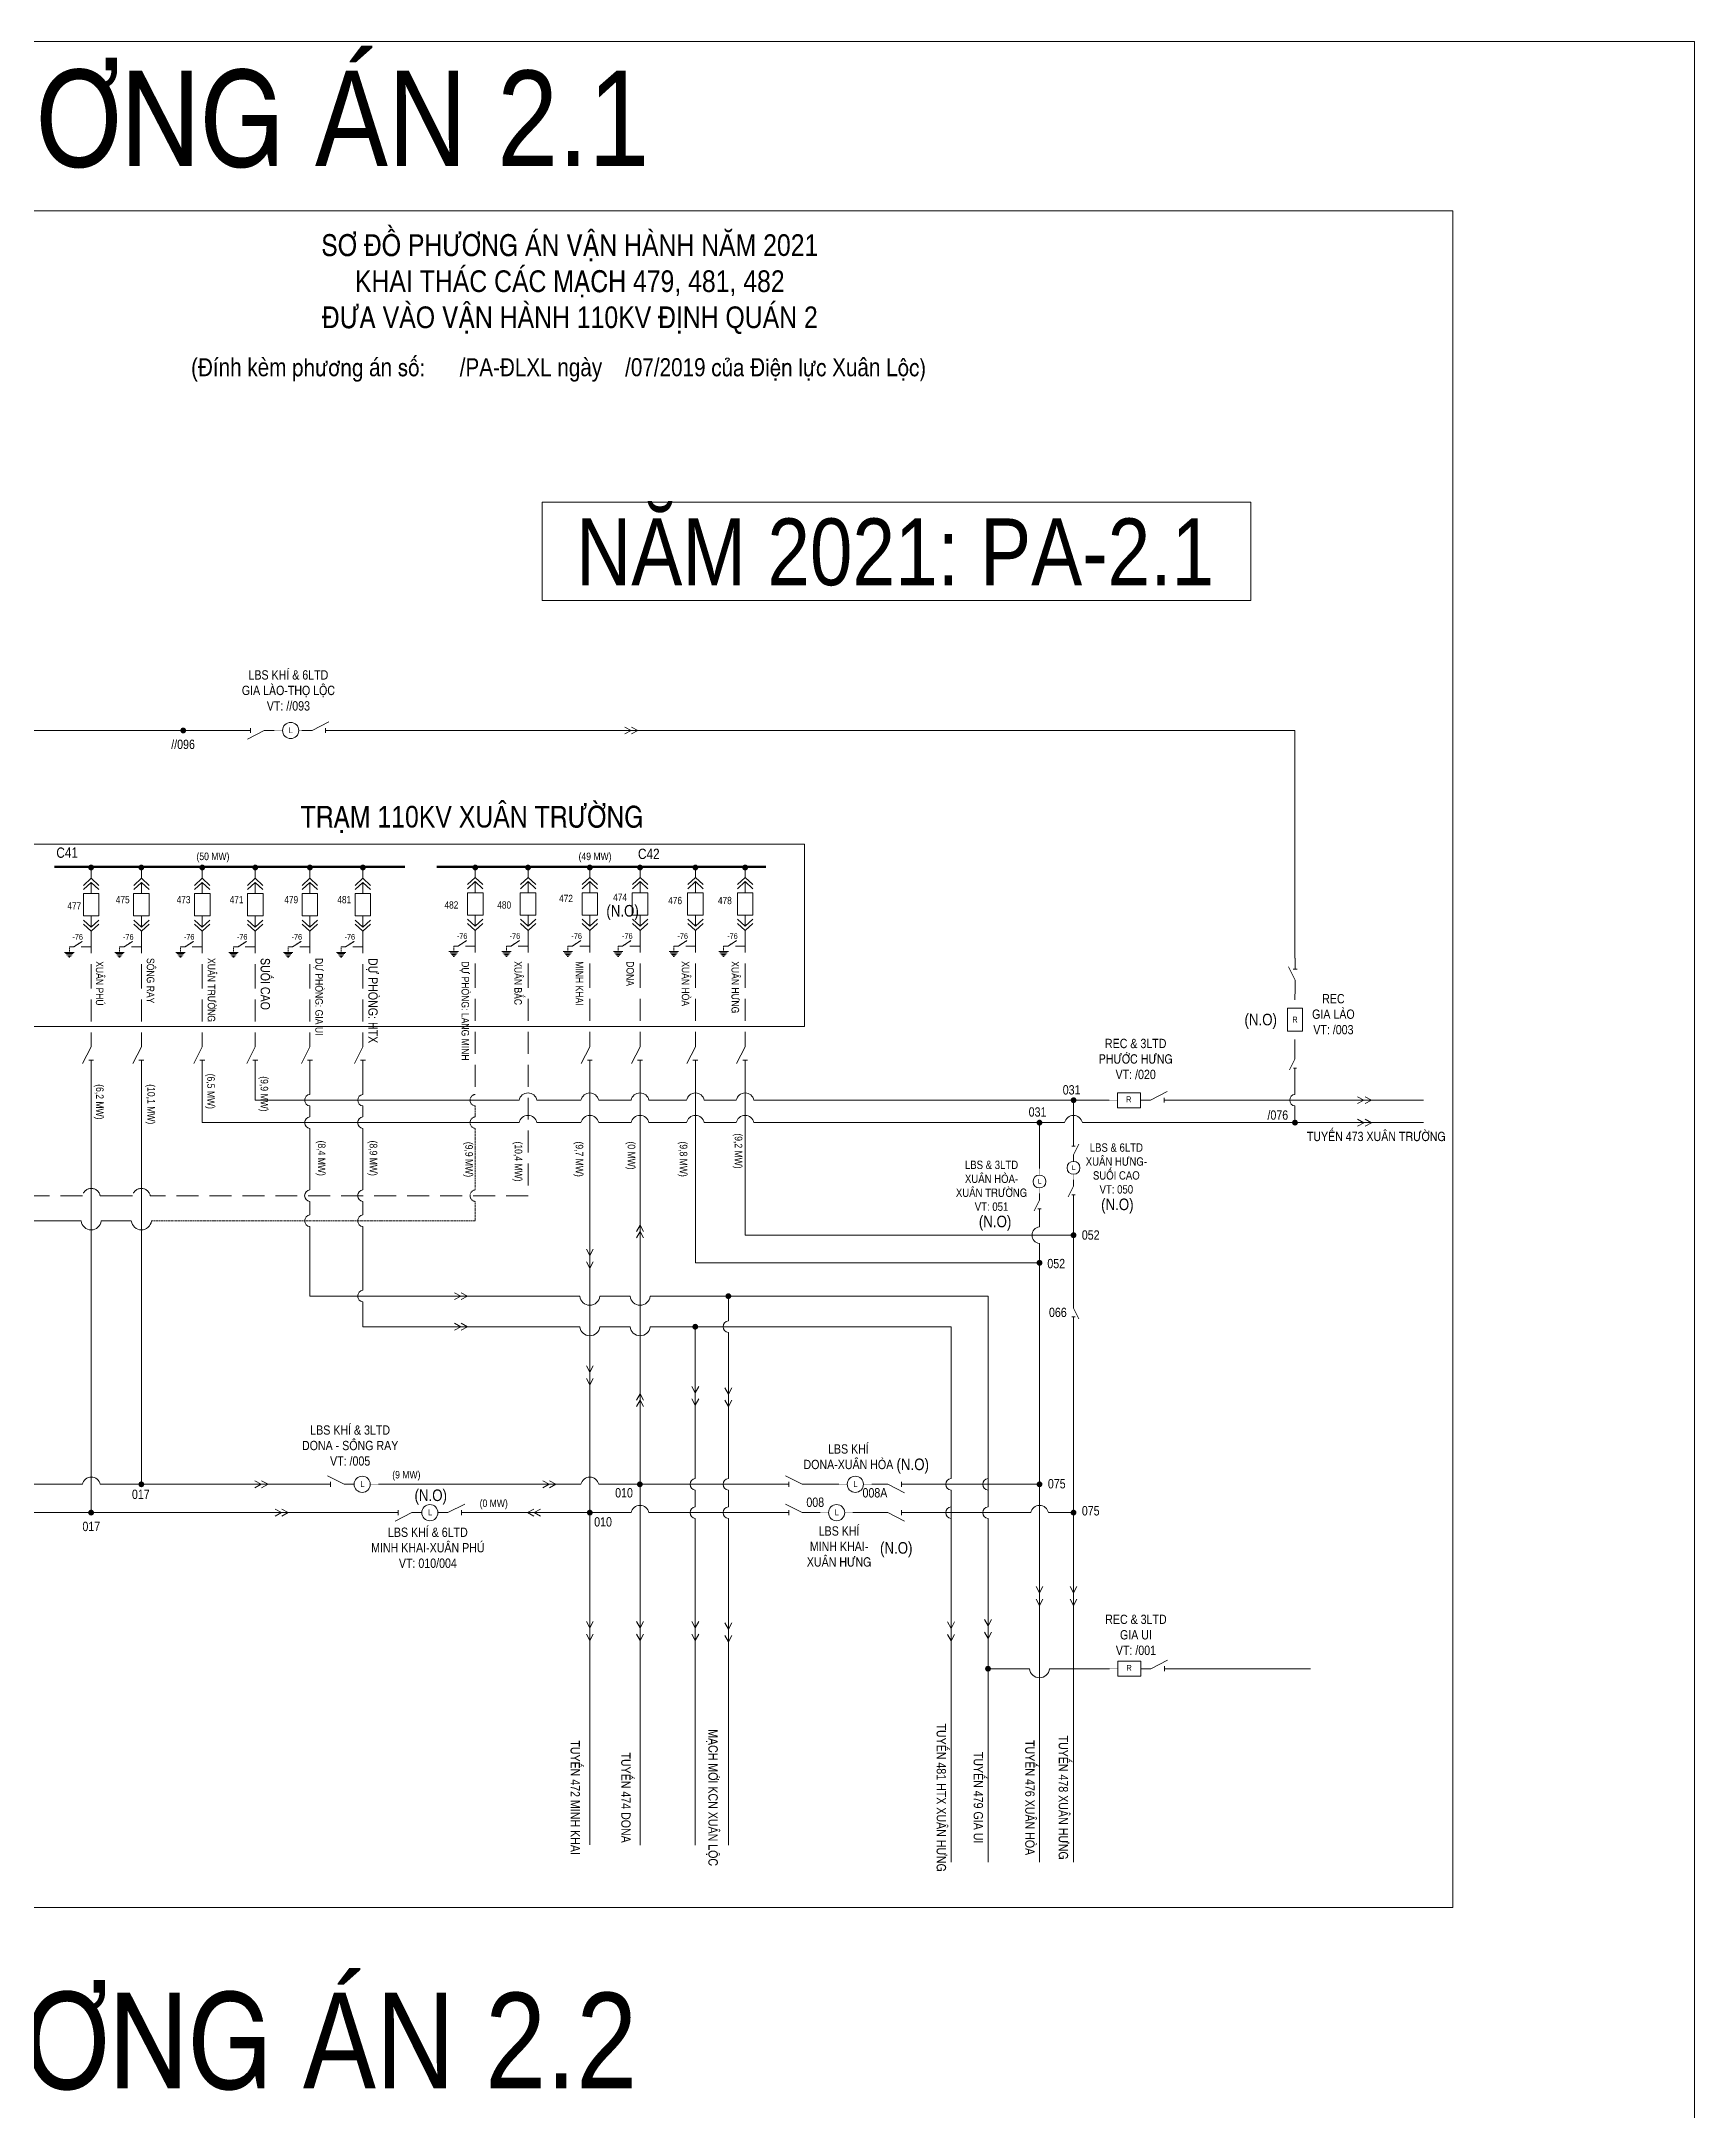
# Model space of a CAD drawing. Header units: inches. Extents: x 2152 to 4977, y -3144 to -873.
# Drawn here: x 3819.5 to 4195.7, y -1348.3 to -877.4 of the extents above; entities that cross this region are included whole.
import ezdxf
from ezdxf.enums import TextEntityAlignment as Align

# ---------------------------------------------------------------- set-up
doc = ezdxf.new("R2010")
doc.units = ezdxf.units.IN
doc.header["$LTSCALE"] = 0.2
doc.header["$MEASUREMENT"] = 0
doc.linetypes.add('DASHED', pattern=[0.75, 0.5, -0.25])
doc.layers.get('0').update_dxf_attribs({"lineweight": 5})
for name, color, linetype, lineweight in [('Cap ngam', 1, 'DASHED', 15), ('Day 110kV', 4, 'Continuous', 13), ('Day 22kV', 1, 'Continuous', 13), ('Khung', 7, 'Continuous', 13), ('Text', 7, 'Continuous', 9), ('Thiet bi', 3, 'Continuous', 9), ('Tuyen 475', 6, 'Continuous', 13)]:
    doc.layers.add(name, color=color, linetype=linetype, lineweight=lineweight)
doc.styles.add('V-H-C', font='VHELVCN.TTF')
doc.styles.add('V-H-C-B', font='VHELVCB.TTF')

# ---------------------------------------------------------------- blocks, each defined once
blk = doc.blocks.new('MAT CAT')
at = {"color": 0}
for points in [[(-0.97, 5.81), (0, 6.7), (0.97, 5.81)], [(-0.97, 5.28), (0, 6.17), (0.97, 5.28)], [(0, 4.76), (0, 6.17)], [(-0.97, 1.42), (0, 0.53), (0.97, 1.42)], [(-0.97, 0.89), (0, 0), (0.97, 0.89)], [(0, 1.94), (0, 0.53)]]:
    blk.add_lwpolyline(points, dxfattribs=at)
blk.add_lwpolyline([(-0.98, 4.76), (0.98, 4.76), (0.98, 1.94), (-0.98, 1.94)], close=True, dxfattribs=at)
blk = doc.blocks.new('NOI DAT')
at = {"color": 0}
for points in [[(0.6, 0), (-0.6, 0)], [(-0.47, -0.15), (0.47, -0.15)], [(-0.34, -0.31), (0.34, -0.31)], [(-0.21, -0.46), (0.21, -0.46)], [(-0.08, -0.62), (0.08, -0.62)]]:
    blk.add_lwpolyline(points, dxfattribs=at)
blk = doc.blocks.new('DTD MC')
at = {"layer": 'Day 110kV', "color": 1, "linetype": 'DASHED'}
blk.add_lwpolyline([(1377.92, 454.43), (1374.95, 452.52), (1373.34, 452.52), (1373.34, 450.53)], dxfattribs=at)
at = {"layer": 'Thiet bi'}
for points in [[(1373.34, 452.52), (1374.95, 452.52), (1377.92, 454.43)], [(1381.08, 452.52), (1377.54, 452.52)]]:
    blk.add_lwpolyline(points, dxfattribs=at)
at = {"layer": 'Thiet bi', "xscale": 2.809729812779096, "yscale": 2.809729812779096, "zscale": 2.809729812779032}
blk.add_blockref('NOI DAT', (1373.34, 450.53), dxfattribs=at)
blk = doc.blocks.new('ALTD')
at = {"color": 0}
for points in [[(3.38, 1.08), (1.27, 0), (0, 0)], [(2.99, 0.31), (2.99, -0.31)], [(2.99, 0), (4.73, 0)]]:
    blk.add_lwpolyline(points, dxfattribs=at)

msp = doc.modelspace()

# ---------------------------------------------------------------- linework, layer by layer
at = {"layer": 'Cap ngam', "linetype": 'DASHED', "ltscale": 50, "elevation": 0.2}
for points in [[(3830.85, -1079.9), (3830.85, -1087.95), (3830.85, -1087.95), (3830.85, -1103.88)], [(3842.28, -1079.9), (3842.28, -1087.95), (3842.28, -1087.95), (3842.28, -1103.88)], [(3856.14, -1079.9), (3856.14, -1087.95), (3856.14, -1087.95), (3856.14, -1103.88), (3856.14, -1103.88)], [(3868.2, -1079.9), (3868.2, -1087.95), (3868.2, -1087.95), (3868.2, -1103.88), (3868.2, -1103.88)], [(3880.63, -1079.9), (3880.63, -1087.95), (3880.63, -1087.95), (3880.63, -1103.88), (3880.63, -1103.88)], [(3892.69, -1079.9), (3892.69, -1087.95), (3892.69, -1087.95), (3892.69, -1103.88), (3892.69, -1103.88)], [(3918.26, -1079.71), (3918.26, -1087.77), (3918.26, -1087.77), (3918.26, -1117.02), (3918.26, -1117.02)], [(3930.27, -1079.71), (3930.27, -1087.77), (3930.27, -1087.77), (3930.27, -1140.07)], [(3944.32, -1079.71), (3944.32, -1087.77), (3944.32, -1087.77), (3944.32, -1103.88)], [(3955.75, -1079.71), (3955.75, -1087.77), (3955.75, -1087.77), (3955.75, -1103.88)], [(3968.35, -1079.71), (3968.35, -1087.77), (3968.35, -1087.77), (3968.35, -1103.88)], [(3979.67, -1079.71), (3979.67, -1087.77), (3979.67, -1087.77), (3979.67, -1103.88)]]:
    msp.add_lwpolyline(points, dxfattribs=at)
at = {"layer": 'Cap ngam', "elevation": 0.2}
for points in [[(3918.26, -1117.02), (3918.26, -1117.02, 0.899221), (3918.26, -1119.66)], [(3918.26, -1122.12), (3918.26, -1122.12, 0.899221), (3918.26, -1124.77)], [(3918.26, -1138.75), (3918.26, -1138.75, 0.899221), (3918.26, -1141.4)]]:
    msp.add_lwpolyline(points, format="xyb", dxfattribs=at)
for points in [[(3918.26, -1119.66), (3918.26, -1122.12)], [(3918.26, -1124.77), (3918.26, -1138.75)], [(3918.26, -1141.4), (3918.26, -1145.79), (3844.56, -1145.79)]]:
    msp.add_lwpolyline(points, dxfattribs=at)
at = {"layer": 'Cap ngam', "linetype": 'DASHED', "ltscale": 50, "elevation": 0.2}
for points in [[(3835.66, -1140.07), (3832.91, -1140.07, 0.818695), (3828.88, -1140.07), (3816.84, -1140.07)], [(3930.27, -1140.07), (3844.3, -1140.07, 0.818695), (3840.26, -1140.07), (3835.66, -1140.07)]]:
    msp.add_lwpolyline(points, format="xyb", dxfattribs=at)
at = {"layer": 'Day 22kV'}
for p, q in [((3868.2, -1112.38, 0.2), (3868.2, -1118.34, 0.2)), ((3944.32, -1112.38, 0.2), (3944.32, -1287.77, 0.2)), ((3955.75, -1112.38, 0.2), (3955.75, -1287.89, 0.2)), ((3868.2, -1118.34, 0.2), (3925.1, -1118.34, 0.2)), ((3984.5, -1118.34, 0.2), (4062.51, -1118.34, 0.2)), ((4078.14, -1118.33, 0.2), (4134.04, -1118.33, 0.2)), ((3868.2, -1123.45, 0.2), (3925.1, -1123.45, 0.2)), ((4046.64, -1133.87, 0.2), (4046.64, -1123.45, 0.2)), ((4054.39, -1141.91, 0.2), (4054.39, -1149.06, 0.2)), ((3975.85, -1162.93, 0.2), (3975.85, -1168.56, 0.2)), ((3968.32, -1169.89, 0.2), (3968.32, -1204.42, 0.2)), ((3975.85, -1171.21, 0.2), (3975.85, -1204.42, 0.2)), ((3955.71, -1205.74, 0.2), (3986.45, -1205.74, 0.2)), ((3968.32, -1207.07, 0.2), (3968.32, -1210.86, 0.2)), ((3975.85, -1207.07, 0.2), (3975.85, -1210.86, 0.2)), ((3994.95, -1205.74, 0.2), (4001.02, -1205.74, 0.2)), ((4008.46, -1205.74, 0.2), (4009.85, -1205.74, 0.2)), ((4018.35, -1205.74, 0.2), (4046.65, -1205.74, 0.2)), ((3830.85, -1212.19, 0.2), (3897.6, -1212.19, 0.2)), ((3918.27, -1212.19, 0.2), (3944.32, -1212.19, 0.2)), ((3968.32, -1213.51, 0.2), (3968.32, -1287.89, 0.2)), ((3975.85, -1213.51, 0.2), (3975.85, -1287.89, 0.2)), ((3994.95, -1212.19, 0.2), (3996.76, -1212.19, 0.2)), ((4004.2, -1212.19, 0.2), (4009.85, -1212.19, 0.2)), ((4034.93, -1247.71, 0.2), (4044.37, -1247.71, 0.2)), ((4048.93, -1247.71, 0.2), (4062.57, -1247.71, 0.2)), ((4078.21, -1247.7, 0.2), (4108.29, -1247.71, 0.2))]:
    msp.add_line(p, q, dxfattribs=at)
msp.add_lwpolyline([(3594.69, -915.96), (4140.69, -915.96), (4140.69, -1302.06), (3594.69, -1302.06)], close=True, dxfattribs=at)
at = {"layer": 'Day 22kV', "elevation": 0.2}
for points in [[(3864.03, -1034.22), (3772.68, -1034.22), (3772.68, -1074.46), (3741.73, -1074.46)], [(4104.78, -1086.06), (4104.78, -1034.22), (3887.33, -1034.22)], [(3830.85, -1067.85), (3830.85, -1065.4)], [(3842.28, -1067.85), (3842.28, -1065.4)], [(3856.14, -1067.85), (3856.14, -1065.4)], [(3868.2, -1067.85), (3868.2, -1065.4)], [(3880.63, -1067.85), (3880.63, -1065.4)], [(3892.69, -1067.85), (3892.69, -1065.4)], [(3918.26, -1067.67), (3918.26, -1065.22)], [(3930.27, -1067.67), (3930.27, -1065.22)], [(3944.32, -1067.67), (3944.32, -1065.22)], [(3955.75, -1067.67), (3955.75, -1065.21)], [(3968.35, -1067.67), (3968.35, -1065.21)], [(3979.67, -1067.67), (3979.67, -1065.21)], [(4104.78, -1095.53), (4104.82, -1092.86)], [(3830.85, -1112.38), (3830.85, -1212.19), (3726.76, -1212.19)], [(3856.14, -1112.38), (3856.14, -1123.45), (3868.2, -1123.45)], [(3892.69, -1112.38), (3892.69, -1117.02)], [(3968.35, -1112.38), (3968.35, -1155.34), (4046.65, -1155.34), (4046.65, -1291.7)], [(3979.67, -1112.38), (3979.67, -1149.06), (4054.39, -1149.06), (4054.39, -1164.18)], [(3892.69, -1119.66), (3892.69, -1122.12)], [(3880.63, -1124.77), (3880.63, -1138.75)], [(3892.69, -1124.77), (3892.69, -1138.75)], [(3880.63, -1141.4), (3880.63, -1144.46)], [(3892.69, -1141.4), (3892.69, -1144.46)], [(3828.57, -1145.79), (3816.53, -1145.79)], [(3840, -1145.79), (3833.13, -1145.79)], [(3892.69, -1147.11), (3892.69, -1161.6)], [(3958.03, -1162.93), (4034.93, -1162.93), (4034.93, -1196.88), (4034.93, -1210.86)], [(3892.69, -1164.25), (3892.69, -1169.89), (3942.04, -1169.89)], [(3946.6, -1169.89), (3953.47, -1169.89)], [(3958.03, -1169.89), (4026.51, -1169.89), (4026.51, -1204.42)], [(4054.39, -1169.62), (4054.39, -1291.7)], [(3882.19, -1205.74), (3842.28, -1205.74)], [(4026.51, -1207.07), (4026.51, -1291.7)], [(4034.93, -1213.51), (4034.93, -1291.7)]]:
    msp.add_lwpolyline(points, dxfattribs=at)
at = {"layer": 'Day 22kV', "const_width": 0.647, "elevation": 0.2}
for points in [[(3851.81, -1033.88, 1), (3851.81, -1034.55, 1), (3851.81, -1033.88, 2.414214)], [(4054.39, -1118.01, 1), (4054.39, -1118.67, 1), (4054.39, -1118.01, 2.414214)], [(4046.64, -1123.11, 1), (4046.64, -1123.78, 1), (4046.64, -1123.11, 2.414214)], [(4104.78, -1123.11, 1), (4104.78, -1123.78, 1), (4104.78, -1123.11, 2.414214)], [(4054.39, -1148.72, 1), (4054.39, -1149.39, 1), (4054.39, -1148.72, 2.414214)], [(4046.65, -1155.01, 1), (4046.65, -1155.68, 1), (4046.65, -1155.01, 2.414214)], [(3975.85, -1162.59, 1), (3975.85, -1163.26, 1), (3975.85, -1162.59, 2.414214)], [(3968.32, -1169.55, 1), (3968.32, -1170.22, 1), (3968.32, -1169.55, 2.414214)], [(3842.28, -1205.41, 1), (3842.28, -1206.08, 1), (3842.28, -1205.41, 2.414214)], [(3955.71, -1205.41, 1), (3955.71, -1206.08, 1), (3955.71, -1205.41, 2.414214)], [(4046.65, -1205.41, 1), (4046.65, -1206.08, 1), (4046.65, -1205.41, 2.414214)], [(3830.85, -1211.85, 1), (3830.85, -1212.52, 1), (3830.85, -1211.85, 2.414214)], [(3944.32, -1211.85, 1), (3944.32, -1212.52, 1), (3944.32, -1211.85, 2.414214)], [(4054.39, -1211.85, 1), (4054.39, -1212.52, 1), (4054.39, -1211.85, 2.414214)], [(4034.93, -1247.37, 1), (4034.93, -1248.04, 1), (4034.93, -1247.37, 2.414214)]]:
    msp.add_lwpolyline(points, format="xyb", dxfattribs=at)
at = {"layer": 'Day 22kV', "const_width": 0.539, "elevation": 0.2}
msp.add_lwpolyline([(3822.5, -1065.21), (3902.26, -1065.21)], dxfattribs=at)
at = {"layer": 'Day 22kV', "color": 2, "const_width": 0.647, "elevation": 0.2}
for points in [[(3830.85, -1065.06, 1), (3830.85, -1065.73, 1), (3830.85, -1065.06, 2.414214)], [(3842.28, -1065.06, 1), (3842.28, -1065.73, 1), (3842.28, -1065.06, 2.414214)], [(3856.14, -1065.06, 1), (3856.14, -1065.73, 1), (3856.14, -1065.06, 2.414214)], [(3868.2, -1065.06, 1), (3868.2, -1065.73, 1), (3868.2, -1065.06, 2.414214)], [(3880.63, -1065.06, 1), (3880.63, -1065.73, 1), (3880.63, -1065.06, 2.414214)], [(3892.69, -1065.06, 1), (3892.69, -1065.73, 1), (3892.69, -1065.06, 2.414214)]]:
    msp.add_lwpolyline(points, format="xyb", dxfattribs=at)
at = {"layer": 'Day 22kV', "color": 5, "const_width": 0.539, "elevation": 0.2}
msp.add_lwpolyline([(3909.44, -1065.21), (3984.4, -1065.21)], dxfattribs=at)
at = {"layer": 'Day 22kV', "color": 5, "const_width": 0.647, "elevation": 0.2}
for points in [[(3918.26, -1065.06, 1), (3918.26, -1065.73, 1), (3918.26, -1065.06, 2.414214)], [(3930.27, -1065.06, 1), (3930.27, -1065.73, 1), (3930.27, -1065.06, 2.414214)], [(3944.32, -1065.06, 1), (3944.32, -1065.73, 1), (3944.32, -1065.06, 2.414214)], [(3955.75, -1065.06, 1), (3955.75, -1065.73, 1), (3955.75, -1065.06, 2.414214)], [(3968.35, -1065.06, 1), (3968.35, -1065.73, 1), (3968.35, -1065.06, 2.414214)], [(3979.67, -1065.06, 1), (3979.67, -1065.73, 1), (3979.67, -1065.06, 2.414214)]]:
    msp.add_lwpolyline(points, format="xyb", dxfattribs=at)
at = {"layer": 'Day 22kV', "elevation": 0.2}
for points in [[(3842.28, -1112.38), (3842.28, -1205.74), (3832.91, -1205.74, 0.818695), (3828.88, -1205.74), (3801.7, -1205.74)], [(3880.63, -1112.38), (3880.63, -1117.01, 0.899221), (3880.63, -1119.66), (3880.63, -1122.12)], [(3892.69, -1117.02), (3892.69, -1117.02, 0.899221), (3892.69, -1119.66)], [(3936.53, -1118.34), (3932.28, -1118.34, 0.818695), (3928.25, -1118.34), (3925.1, -1118.34)], [(3950.58, -1118.34), (3946.34, -1118.34, 0.818695), (3942.31, -1118.34), (3936.53, -1118.34)], [(3961.46, -1118.34), (3957.77, -1118.34, 0.818695), (3953.73, -1118.34), (3950.58, -1118.34)], [(3974.5, -1118.34), (3970.37, -1118.34, 0.818695), (3966.34, -1118.34), (3961.46, -1118.34)], [(3984.5, -1118.34), (3981.68, -1118.34, 0.818695), (3977.65, -1118.34), (3974.5, -1118.34)], [(4104.78, -1117.01), (4104.78, -1117.01, 0.899221), (4104.78, -1119.66)], [(3880.63, -1122.12), (3880.63, -1122.12, 0.899221), (3880.63, -1124.77)], [(3892.69, -1122.12), (3892.69, -1122.12, 0.899221), (3892.69, -1124.77)], [(3936.53, -1123.45), (3932.28, -1123.45, 0.818695), (3928.25, -1123.45), (3925.1, -1123.45)], [(3950.58, -1123.45), (3946.34, -1123.45, 0.818695), (3942.31, -1123.45), (3936.53, -1123.45)], [(3961.46, -1123.45), (3957.77, -1123.45, 0.818695), (3953.73, -1123.45), (3950.58, -1123.45)], [(3974.5, -1123.45), (3970.37, -1123.45, 0.818695), (3966.34, -1123.45), (3961.46, -1123.45)], [(4049.22, -1123.45), (3981.68, -1123.45, 0.818695), (3977.65, -1123.45), (3974.5, -1123.45)], [(4134.04, -1123.45), (4056.4, -1123.45, 0.818695), (4052.37, -1123.45), (4049.22, -1123.45)], [(3880.63, -1138.75), (3880.63, -1138.75, 0.899221), (3880.63, -1141.4)], [(3892.69, -1138.75), (3892.69, -1138.75, 0.899221), (3892.69, -1141.4)], [(3828.57, -1145.79), (3828.57, -1145.79, 0.907624), (3833.13, -1145.79), (3833.13, -1145.79)], [(3840, -1145.79), (3840, -1145.79, 0.907624), (3844.56, -1145.79), (3844.56, -1145.79)], [(3880.63, -1144.46), (3880.63, -1144.46, 0.899221), (3880.63, -1147.11)], [(3880.63, -1147.11), (3880.63, -1162.93), (3942.03, -1162.93, 0.907624), (3946.59, -1162.93), (3953.47, -1162.93)], [(3892.69, -1144.46), (3892.69, -1144.46, 0.899221), (3892.69, -1147.11)], [(3892.69, -1161.6), (3892.69, -1161.6, 0.899221), (3892.69, -1164.25)], [(3953.47, -1162.93), (3953.47, -1162.93, 0.907624), (3958.03, -1162.93), (3958.03, -1162.93)], [(3942.04, -1169.89), (3942.04, -1169.89, 0.907624), (3946.6, -1169.89), (3946.6, -1169.89)], [(3953.47, -1169.89), (3953.47, -1169.89, 0.907624), (3958.03, -1169.89), (3958.03, -1169.89)], [(3975.85, -1168.56), (3975.85, -1168.56, 0.899221), (3975.85, -1171.21)], [(3955.71, -1205.74), (3955.71, -1205.74), (3946.34, -1205.74, 0.818695), (3942.31, -1205.74), (3896.25, -1205.74)], [(3968.32, -1204.42), (3968.32, -1204.42, 0.899221), (3968.32, -1207.07)], [(3975.85, -1204.42), (3975.85, -1204.42, 0.899221), (3975.85, -1207.07)], [(4026.51, -1204.42), (4026.51, -1204.42, 0.899221), (4026.51, -1207.07)], [(4034.93, -1204.42), (4034.93, -1204.42, 0.899221), (4034.93, -1207.07)], [(3986.45, -1212.19), (3986.45, -1212.19), (3957.77, -1212.19, 0.818695), (3953.73, -1212.19), (3944.32, -1212.19)], [(3968.32, -1210.86), (3968.32, -1210.86, 0.899221), (3968.32, -1213.51)], [(3975.85, -1210.86), (3975.85, -1210.86, 0.899221), (3975.85, -1213.51)], [(4054.39, -1212.19), (4054.39, -1212.19), (4048.67, -1212.19, 0.818695), (4044.64, -1212.19), (4018.35, -1212.19)], [(4026.51, -1210.86), (4026.51, -1210.86, 0.899221), (4026.51, -1213.51)], [(4034.93, -1210.86), (4034.93, -1210.86, 0.899221), (4034.93, -1213.51)], [(4044.37, -1247.71), (4044.37, -1247.71, 0.907624), (4048.93, -1247.71), (4048.93, -1247.71)]]:
    msp.add_lwpolyline(points, format="xyb", dxfattribs=at)
at = {"layer": 'Khung'}
msp.add_lwpolyline([(3533.06, -877.42), (4195.71, -877.42), (4195.71, -1783.4), (3533.06, -1783.4)], close=True, dxfattribs=at)
for points, elevation in [([(3933.51, -982.28), (4094.73, -982.28), (4094.73, -1004.64), (3933.51, -1004.64)], 2.59), ([(3795.5, -1060.08), (3993.15, -1060.08), (3993.15, -1101.57), (3795.5, -1101.57)], 0.04)]:
    msp.add_lwpolyline(points, close=True, dxfattribs=dict(at, elevation=elevation))
at = {"layer": 'Text', "color": 1, "linetype": 'Continuous', "elevation": 0.2}
for points in [[(4104.78, -1107.58), (4104.78, -1104.55)], [(4104.78, -1117.01), (4104.78, -1113.02)], [(4104.78, -1123.45), (4104.78, -1119.66)]]:
    msp.add_lwpolyline(points, dxfattribs=at)
at = {"layer": 'Thiet bi'}
for p, q in [((3953.76, -1034.22, 0.2), (3952.31, -1033.44, 0.2)), ((3953.76, -1034.22, 0.2), (3952.31, -1034.99, 0.2)), ((3955.28, -1034.22, 0.2), (3953.83, -1033.44, 0.2)), ((3955.28, -1034.22, 0.2), (3953.83, -1034.99, 0.2)), ((4120.44, -1118.34, 0.2), (4118.99, -1117.57, 0.2)), ((4120.44, -1118.34, 0.2), (4118.99, -1119.12, 0.2)), ((4122.16, -1118.34, 0.2), (4120.71, -1117.57, 0.2)), ((4122.16, -1118.34, 0.2), (4120.71, -1119.12, 0.2)), ((4120.44, -1123.46, 0.2), (4118.99, -1122.68, 0.2)), ((4120.44, -1123.46, 0.2), (4118.99, -1124.23, 0.2)), ((4122.16, -1123.46, 0.2), (4120.71, -1122.68, 0.2)), ((4122.16, -1123.46, 0.2), (4120.71, -1124.23, 0.2)), ((3955.75, -1146.79, 0.2), (3954.97, -1148.24, 0.2)), ((3955.75, -1148.21, 0.2), (3954.97, -1149.66, 0.2)), ((3955.75, -1146.79, 0.2), (3956.52, -1148.24, 0.2)), ((3955.75, -1148.21, 0.2), (3956.52, -1149.66, 0.2)), ((3944.32, -1153.69, 0.2), (3943.55, -1152.24, 0.2)), ((3944.32, -1153.69, 0.2), (3945.1, -1152.24, 0.2)), ((3944.32, -1156.55, 0.2), (3943.55, -1155.1, 0.2)), ((3944.32, -1156.55, 0.2), (3945.1, -1155.1, 0.2)), ((3915, -1162.93, 0.2), (3913.55, -1162.15, 0.2)), ((3915, -1162.93, 0.2), (3913.55, -1163.7, 0.2)), ((3916.52, -1162.93, 0.2), (3915.07, -1162.15, 0.2)), ((3916.52, -1162.93, 0.2), (3915.07, -1163.7, 0.2)), ((3914.95, -1169.89, 0.2), (3913.5, -1169.11, 0.2)), ((3914.95, -1169.89, 0.2), (3913.5, -1170.66, 0.2)), ((3916.48, -1169.89, 0.2), (3915.03, -1169.11, 0.2)), ((3916.48, -1169.89, 0.2), (3915.03, -1170.66, 0.2)), ((3944.32, -1180.25, 0.2), (3943.55, -1178.8, 0.2)), ((3944.32, -1183.11, 0.2), (3943.55, -1181.66, 0.2)), ((3944.32, -1180.25, 0.2), (3945.1, -1178.8, 0.2)), ((3944.32, -1183.11, 0.2), (3945.1, -1181.66, 0.2)), ((3955.75, -1185.17, 0.2), (3954.97, -1186.62, 0.2)), ((3955.75, -1185.17, 0.2), (3956.52, -1186.62, 0.2)), ((3968.32, -1184.91, 0.2), (3967.55, -1183.46, 0.2)), ((3968.32, -1187.77, 0.2), (3967.55, -1186.32, 0.2)), ((3968.32, -1184.91, 0.2), (3969.1, -1183.46, 0.2)), ((3968.32, -1187.77, 0.2), (3969.1, -1186.32, 0.2)), ((3975.85, -1185.21, 0.2), (3975.07, -1183.76, 0.2)), ((3975.85, -1185.21, 0.2), (3976.62, -1183.76, 0.2)), ((3955.75, -1186.59, 0.2), (3954.97, -1188.04, 0.2)), ((3955.75, -1186.59, 0.2), (3956.52, -1188.04, 0.2)), ((3975.85, -1188.07, 0.2), (3975.07, -1186.62, 0.2)), ((3975.85, -1188.07, 0.2), (3976.62, -1186.62, 0.2)), ((3869.57, -1205.74, 0.2), (3868.12, -1204.97, 0.2)), ((3871.1, -1205.74, 0.2), (3869.65, -1204.97, 0.2)), ((3935.09, -1205.74, 0.2), (3933.64, -1204.97, 0.2)), ((3936.62, -1205.74, 0.2), (3935.17, -1204.97, 0.2)), ((3869.57, -1205.74, 0.2), (3868.12, -1206.52, 0.2)), ((3871.1, -1205.74, 0.2), (3869.65, -1206.52, 0.2)), ((3935.09, -1205.74, 0.2), (3933.64, -1206.52, 0.2)), ((3936.62, -1205.74, 0.2), (3935.17, -1206.52, 0.2)), ((3874.17, -1212.19, 0.2), (3872.72, -1211.41, 0.2)), ((3874.17, -1212.19, 0.2), (3872.72, -1212.96, 0.2)), ((3875.69, -1212.19, 0.2), (3874.24, -1211.41, 0.2)), ((3875.69, -1212.19, 0.2), (3874.24, -1212.96, 0.2)), ((3930.13, -1212.19, 0.2), (3931.58, -1211.41, 0.2)), ((3930.13, -1212.19, 0.2), (3931.58, -1212.96, 0.2)), ((3931.65, -1212.19, 0.2), (3933.1, -1211.41, 0.2)), ((3931.65, -1212.19, 0.2), (3933.1, -1212.96, 0.2)), ((4046.65, -1230.46, 0.2), (4045.88, -1229.01, 0.2)), ((4046.65, -1233.31, 0.2), (4045.88, -1231.86, 0.2)), ((4046.65, -1230.46, 0.2), (4047.43, -1229.01, 0.2)), ((4046.65, -1233.31, 0.2), (4047.43, -1231.86, 0.2)), ((4054.39, -1230.45, 0.2), (4053.61, -1229, 0.2)), ((4054.39, -1233.31, 0.2), (4053.61, -1231.86, 0.2)), ((4054.39, -1230.45, 0.2), (4055.16, -1229, 0.2)), ((4054.39, -1233.31, 0.2), (4055.16, -1231.86, 0.2)), ((3944.32, -1238.42, 0.2), (3943.55, -1236.97, 0.2)), ((3944.32, -1238.42, 0.2), (3945.1, -1236.97, 0.2)), ((3955.75, -1238.42, 0.2), (3954.97, -1236.97, 0.2)), ((3955.75, -1238.42, 0.2), (3956.52, -1236.97, 0.2)), ((3968.32, -1238.42, 0.2), (3967.55, -1236.97, 0.2)), ((3968.32, -1238.42, 0.2), (3969.1, -1236.97, 0.2)), ((3975.85, -1238.72, 0.2), (3975.07, -1237.27, 0.2)), ((3975.85, -1238.72, 0.2), (3976.62, -1237.27, 0.2)), ((4026.51, -1238.52, 0.2), (4025.74, -1237.07, 0.2)), ((4026.51, -1238.52, 0.2), (4027.29, -1237.07, 0.2)), ((4034.93, -1237.97, 0.2), (4034.16, -1236.52, 0.2)), ((4034.93, -1237.97, 0.2), (4035.71, -1236.52, 0.2)), ((3944.32, -1241.28, 0.2), (3943.55, -1239.83, 0.2)), ((3944.32, -1241.28, 0.2), (3945.1, -1239.83, 0.2)), ((3955.75, -1241.28, 0.2), (3954.97, -1239.83, 0.2)), ((3955.75, -1241.28, 0.2), (3956.52, -1239.83, 0.2)), ((3968.32, -1241.28, 0.2), (3967.55, -1239.83, 0.2)), ((3968.32, -1241.28, 0.2), (3969.1, -1239.83, 0.2)), ((3975.85, -1241.57, 0.2), (3975.07, -1240.12, 0.2)), ((3975.85, -1241.57, 0.2), (3976.62, -1240.12, 0.2)), ((4026.51, -1241.38, 0.2), (4025.74, -1239.93, 0.2)), ((4026.51, -1241.38, 0.2), (4027.29, -1239.93, 0.2)), ((4034.93, -1240.82, 0.2), (4034.16, -1239.38, 0.2)), ((4034.93, -1240.82, 0.2), (4035.71, -1239.37, 0.2))]:
    msp.add_line(p, q, dxfattribs=at)
at = {"layer": 'Thiet bi', "color": 1, "elevation": 0.2}
for points in [[(3872.53, -1034.22, 0.064, 0.064, 0), (3874.41, -1034.22, 0.32, 0.32, 0)], [(3878.09, -1034.22, 0.064, 0.064, 0), (3879.97, -1034.22, 0.32, 0.32, 0)], [(4062.51, -1118.34, 0.064, 0.064, 0), (4064.39, -1118.34, 0.32, 0.32, 0)], [(4069.64, -1118.34, 0.064, 0.064, 0), (4071.53, -1118.34, 0.32, 0.32, 0)], [(4062.57, -1247.71, 0.064, 0.064, 0), (4064.46, -1247.71, 0.32, 0.32, 0)], [(4069.71, -1247.71, 0.064, 0.064, 0), (4071.59, -1247.71, 0.32, 0.32, 0)]]:
    msp.add_lwpolyline(points, format="xyseb", dxfattribs=at)
at = {"layer": 'Thiet bi'}
for points, elevation in [([(4104.78, -1095.53, 0.064, 0.064, 0), (4104.78, -1097.41, 0.32, 0.32, 0)], -0.44), ([(4104.78, -1102.66, 0.064, 0.064, 0), (4104.78, -1104.55, 0.32, 0.32, 0)], -0.44), ([(4046.64, -1133.87, 0.0512, 0.0512, 0), (4046.64, -1135.38, 0.256, 0.256, 0)], 0.2), ([(4054.39, -1130.75, 0.0512, 0.0512, 0), (4054.39, -1132.26, 0.256, 0.256, 0)], 0.2), ([(4046.64, -1138.32, 0.0512, 0.0512, 0), (4046.64, -1139.83, 0.256, 0.256, 0)], 0.2), ([(4054.39, -1135.2, 0.0512, 0.0512, 0), (4054.39, -1136.71, 0.256, 0.256, 0)], 0.2), ([(3888.81, -1205.74, 0.064, 0.064, 0), (3890.69, -1205.74, 0.32, 0.32, 0)], 0.2), ([(3894.37, -1205.74, 0.064, 0.064, 0), (3896.25, -1205.74, 0.32, 0.32, 0)], 0.2), ([(4001.02, -1205.74, 0.064, 0.064, 0), (4002.9, -1205.74, 0.32, 0.32, 0)], 0.2), ([(4006.58, -1205.74, 0.064, 0.064, 0), (4008.46, -1205.74, 0.32, 0.32, 0)], 0.2), ([(3903.82, -1212.19, 0.064, 0.064, 0), (3906.1, -1212.19, 0.32, 0.32, 0)], 0.2), ([(3909.77, -1212.19, 0.064, 0.064, 0), (3911.65, -1212.19, 0.32, 0.32, 0)], 0.2), ([(3996.76, -1212.19, 0.064, 0.064, 0), (3998.64, -1212.19, 0.32, 0.32, 0)], 0.2), ([(4002.32, -1212.19, 0.064, 0.064, 0), (4004.2, -1212.19, 0.32, 0.32, 0)], 0.2)]:
    msp.add_lwpolyline(points, format="xyseb", dxfattribs=dict(at, elevation=elevation))
at = {"layer": 'Thiet bi', "lineweight": 20, "ltscale": 10, "elevation": -0.44}
msp.add_lwpolyline([(4106.49, -1097.41), (4106.49, -1102.66), (4103.06, -1102.66), (4103.06, -1097.41), (4106.49, -1097.41)], dxfattribs=at)
at = {"layer": 'Thiet bi', "color": 1, "lineweight": 20, "ltscale": 10, "elevation": 0.2}
for points in [[(4064.39, -1116.63), (4069.64, -1116.63), (4069.64, -1120.05), (4064.39, -1120.05), (4064.39, -1116.63)], [(4064.46, -1245.99), (4069.71, -1245.99), (4069.71, -1249.42), (4064.46, -1249.42), (4064.46, -1245.99)]]:
    msp.add_lwpolyline(points, dxfattribs=at)
at = {"layer": 'Thiet bi', "color": 1, "lineweight": 20, "ltscale": 10}
msp.add_circle((3876.25, -1034.22, 0.84), 1.84, dxfattribs=at)
at = {"layer": 'Thiet bi', "lineweight": 20, "ltscale": 10}
for centre, radius in [((4054.39, -1133.73, 0.71), 1.47), ((4046.64, -1136.85, 0.71), 1.47), ((3892.53, -1205.74, 0.84), 1.84), ((4004.74, -1205.74, 0.84), 1.84), ((3907.93, -1212.19, 0.84), 1.84), ((4000.48, -1212.19, 0.84), 1.84)]:
    msp.add_circle(centre, radius, dxfattribs=at)
at = {"layer": 'Tuyen 475', "color": 1, "linetype": 'Continuous', "elevation": 0.2}
msp.add_lwpolyline([(4054.39, -1118.34), (4054.39, -1126.79)], dxfattribs=at)
msp.add_lwpolyline([(4046.64, -1144.36), (4046.62, -1147.17, 0.880264), (4046.62, -1150.94), (4046.65, -1155.34), (4046.65, -1155.34)], format="xyb", dxfattribs=at)

# ---------------------------------------------------------------- block references
at = {"layer": 'Day 110kV', "color": 1, "linetype": 'DASHED', "xscale": 0.6399999999998727, "yscale": 0.6399999999998727, "zscale": 0.6400000000000001}
for p in [(2946.96, -1373.05, 0.2), (2958.39, -1373.05, 0.2), (2972.25, -1373.05, 0.2), (2984.31, -1373.05, 0.2), (2996.74, -1373.05, 0.2), (3008.8, -1373.05, 0.2), (3034.42, -1372.87, 0.2), (3046.43, -1372.87, 0.2), (3060.39, -1372.87, 0.2), (3071.82, -1372.87, 0.2), (3084.52, -1372.87, 0.2), (3095.83, -1372.87, 0.2)]:
    msp.add_blockref('DTD MC', p, dxfattribs=at)
at = {"layer": 'Day 22kV', "xscale": -1.798227080178549, "yscale": 1.798227080179004, "zscale": 1.79822708017858}
msp.add_blockref('ALTD', (3890.69, -1205.74, 0.84), dxfattribs=at)
at = {"layer": 'Thiet bi'}
for p, xscale, yscale, zscale, rotation in [((3872.53, -1034.22, 0.2), 1.798227080178549, 1.798227080178549, 1.79822708017858, 180), ((4104.82, -1092.86, -0.44), 1.438581664143157, 1.438581664143157, 1.438581664142865, 90), ((3830.85, -1103.88, 0.2), -1.798227080178549, 1.798227080179004, 1.79822708017858, 90), ((3842.28, -1103.88, 0.2), -1.798227080178549, 1.798227080179004, 1.79822708017858, 90), ((3856.14, -1103.88, 0.2), -1.798227080178549, 1.798227080179004, 1.79822708017858, 90), ((3868.2, -1103.88, 0.2), -1.798227080178549, 1.798227080179004, 1.79822708017858, 90), ((3880.63, -1103.88, 0.2), -1.798227080178549, 1.798227080179004, 1.79822708017858, 90), ((3892.69, -1103.88, 0.2), -1.798227080178549, 1.798227080179004, 1.79822708017858, 90), ((3944.32, -1103.88, 0.2), -1.798227080178549, 1.798227080179004, 1.79822708017858, 90), ((3955.75, -1103.88, 0.2), -1.798227080178549, 1.798227080179004, 1.79822708017858, 90), ((3968.35, -1103.88, 0.2), -1.798227080178549, 1.798227080179004, 1.79822708017858, 90), ((3979.67, -1103.88, 0.2), -1.798227080178549, 1.798227080179004, 1.79822708017858, 90), ((4104.78, -1107.58, 0.2), -1.150865331314435, 1.150865331314435, 1.150865331314292, 89.99999999997739), ((4054.39, -1132.23, 0.2), -1.150865331314435, 1.150865331314435, 1.150865331314292, 269.9999999999774), ((4054.39, -1136.47, 0.2), -1.150865331314435, 1.150865331314435, 1.150865331314292, 89.99999999997739), ((4046.64, -1139.59, 0.2), -1.150865331314435, 1.150865331314435, 1.150865331314292, 89.99999999997739), ((4054.39, -1164.18, 0.2), 1.150865331314435, 1.150865331314435, 1.150865331314292, 269.9999999999774), ((4009.85, -1205.74, 0.2), -1.798227080178549, 1.798227080178549, 1.79822708017858, 180), ((3906.1, -1212.19, 0.2), 1.798227080178549, 1.798227080179004, 1.79822708017858, 180), ((4009.85, -1212.19, 0.2), -1.798227080178549, 1.798227080178549, 1.79822708017858, 180)]:
    msp.add_blockref('ALTD', p, dxfattribs=dict(at, xscale=xscale, yscale=yscale, zscale=zscale, rotation=rotation))
at = {"layer": 'Thiet bi', "zscale": 1.79822708017858}
for name, p, xscale, yscale in [('ALTD', (3878.83, -1034.22, 0.2), 1.798227080178549, 1.798227080179004), ('MAT CAT', (3830.85, -1079.9, 0.2), 1.798227080178549, 1.798227080179004), ('MAT CAT', (3842.28, -1079.9, 0.2), 1.798227080178549, 1.798227080179004), ('MAT CAT', (3856.14, -1079.9, 0.2), 1.798227080178549, 1.798227080179004), ('MAT CAT', (3868.2, -1079.9, 0.2), 1.798227080178549, 1.798227080179004), ('MAT CAT', (3880.63, -1079.9, 0.2), 1.798227080178549, 1.798227080179004), ('MAT CAT', (3892.69, -1079.9, 0.2), 1.798227080178549, 1.798227080179004), ('MAT CAT', (3918.26, -1079.71, 0.2), 1.798227080178549, 1.798227080179004), ('MAT CAT', (3930.27, -1079.71, 0.2), 1.798227080178549, 1.798227080179004), ('MAT CAT', (3944.32, -1079.71, 0.2), 1.798227080178549, 1.798227080179004), ('MAT CAT', (3955.75, -1079.71, 0.2), 1.798227080178549, 1.798227080179004), ('MAT CAT', (3968.35, -1079.71, 0.2), 1.798227080178549, 1.798227080179004), ('MAT CAT', (3979.67, -1079.71, 0.2), 1.798227080178549, 1.798227080179004), ('ALTD', (3994.95, -1205.74, 0.2), -1.798227080178549, 1.798227080178549), ('ALTD', (3909.77, -1212.19, 0.2), 1.798227080178549, 1.798227080179004), ('ALTD', (3994.95, -1212.19, 0.2), -1.798227080178549, 1.798227080178549)]:
    msp.add_blockref(name, p, dxfattribs=dict(at, xscale=xscale, yscale=yscale))
at = {"layer": 'Thiet bi', "color": 1, "xscale": 1.798227080178693, "yscale": 1.798227080178776, "zscale": 1.79822708017858, "rotation": 0.002908898900815758}
for p in [(4069.64, -1118.33, 0.2), (4069.71, -1247.7, 0.2)]:
    msp.add_blockref('ALTD', p, dxfattribs=at)

# ---------------------------------------------------------------- texts
at = {"layer": 'Text', "style": 'V-H-C-B'}
for s, height, p in [('C41', 2.338, (3822.94, -1063.18, 0.2)), ('(50 MW)', 1.706, (3854.83, -1063.71, 0.4)), ('(49 MW)', 1.706, (3941.77, -1063.71, 0.4)), ('C42', 2.338, (3955.29, -1063.46, 0.2)), ('477', 1.648, (3825.45, -1074.93, 0.2)), ('475', 1.648, (3836.46, -1073.53, 0.2)), ('473', 1.648, (3850.32, -1073.53, 0.2)), ('471', 1.648, (3862.38, -1073.53, 0.2)), ('479', 1.648, (3874.81, -1073.53, 0.2)), ('481', 1.648, (3886.87, -1073.53, 0.2)), ('482', 1.648, (3911.26, -1074.74, 0.2)), ('480', 1.648, (3923.27, -1074.74, 0.2)), ('472', 1.648, (3937.33, -1073.26, 0.2)), ('474', 1.648, (3949.64, -1072.99, 0.2)), ('476', 1.648, (3962.16, -1073.73, 0.2)), ('478', 1.648, (3973.48, -1073.73, 0.2)), ('-76', 1.268, (3826.59, -1081.82, 0.2)), ('-76', 1.268, (3838.1, -1081.82, 0.2)), ('-76', 1.268, (3851.96, -1081.82, 0.2)), ('-76', 1.268, (3864.02, -1081.82, 0.2)), ('-76', 1.268, (3876.46, -1081.82, 0.2)), ('-76', 1.268, (3888.51, -1081.82, 0.2)), ('-76', 1.268, (3914.07, -1081.63, 0.2)), ('-76', 1.268, (3926.08, -1081.63, 0.2)), ('-76', 1.268, (3940.13, -1081.63, 0.2)), ('-76', 1.268, (3951.66, -1081.63, 0.2)), ('-76', 1.268, (3964.26, -1081.63, 0.2)), ('-76', 1.268, (3975.58, -1081.63, 0.2)), ('(9 MW)', 1.706, (3899.38, -1204.41, 0.2)), ('(0 MW)', 1.706, (3919.26, -1210.91, 0.2))]:
    msp.add_text(s, height=height, dxfattribs=at).set_placement(p)
at = {"layer": 'Text', "color": 1, "style": 'V-H-C-B'}
for p in [(3951.78, -1076.56, 0.33), (4096.98, -1101.31, 0.49), (4064.36, -1143.36), (4036.54, -1147.26), (4017.8, -1202.52), (3908.13, -1209.55), (4014.05, -1221.53, 0.2)]:
    msp.add_text('(N.O)', height=2.639, dxfattribs=at).set_placement(p, align=Align.CENTER)
at = {"layer": 'Text'}
for s, height, style, p in [('XUAÂN PHUÙ', 1.706, 'V-H-C-B', (3831.94, -1086.72, 0.2)), ('SOÂNG RAY', 1.706, 'V-H-C-B', (3843.52, -1085.99, 0.2)), ('XUAÂN TRÖÔØNG', 1.7065, 'V-H-C-B', (3857.38, -1085.99, 0.2)), ('SUOÁI CAO', 2.113, 'V-H-C', (3869.43, -1085.99, 0.2)), ('DÖÏ PHOØNG: GIA UI', 1.7065, 'V-H-C-B', (3881.87, -1085.99, 0.2)), ('DÖÏ PHOØNG: HTX', 2.1129, 'V-H-C', (3893.93, -1085.99, 0.2)), ('DÖÏ PHOØNG: LANG MINH', 1.7065, 'V-H-C-B', (3915.14, -1086.72, 0.2)), ('XUAÂN BAÉC', 1.706, 'V-H-C-B', (3927.15, -1086.72, 0.2)), ('MINH KHAI', 1.706, 'V-H-C-B', (3941.11, -1086.72, 0.2)), ('DONA', 1.706, 'V-H-C-B', (3952.66, -1086.72, 0.2)), ('XUAÂN HOØA', 1.706, 'V-H-C-B', (3965.26, -1086.72, 0.2)), ('XUAÂN HÖNG', 1.706, 'V-H-C-B', (3976.57, -1086.72, 0.2)), ('(6,2 MW)', 1.706, 'V-H-C-B', (3831.98, -1114.71, 0.2)), ('(10,1 MW)', 1.706, 'V-H-C-B', (3843.67, -1114.71, 0.2)), ('(6,5 MW)', 1.706, 'V-H-C-B', (3857.28, -1112.3, 0.2)), ('(9,9 MW)', 1.706, 'V-H-C-B', (3869.42, -1112.9, 0.2)), ('(8,4 MW)', 1.706, 'V-H-C-B', (3882.47, -1127.53, 0.2)), ('(8,9 MW)', 1.706, 'V-H-C-B', (3894.24, -1127.53, 0.2)), ('(9,9 MW)', 1.706, 'V-H-C-B', (3916, -1127.82, 0.4)), ('(10,4 MW)', 1.706, 'V-H-C-B', (3927.24, -1127.74, 0.2)), ('(9,7 MW)', 1.706, 'V-H-C-B', (3941.11, -1127.74, 0.2)), ('(0 MW)', 1.706, 'V-H-C-B', (3952.95, -1127.74, 0.2)), ('(9,8 MW)', 1.706, 'V-H-C-B', (3964.8, -1127.74, 0.2)), ('(9,2 MW)', 1.706, 'V-H-C-B', (3977.31, -1125.89, 0.4))]:
    msp.add_text(s, height=height, rotation=270, dxfattribs=dict(at, style=style)).set_placement(p)
at = {"layer": 'Text', "attachment_point": 5, "style": 'V-H-C'}
for s, insert, char_height, width in [('PHÖÔNG AÙN 2.1', (3861.06, -895.2, 3.7), 21.7149, 773.2879), ('SÔ ÑOÀ PHÖÔNG AÙN VAÄN HAØNH NAÊM 2021\\PKHAI THAÙC CAÙC MAÏCH 479, 481, 482\\PÑÖA VAØO VAÄN HAØNH 110KV ÑÒNH QUAÙN 2', (3939.77, -932.66, 0.84), 4.9259, 175.4148), ('(Ñính keøm phöông aùn soá:      /PA-ÑLXL ngaøy    /07/2019 cuûa Ñieän löïc Xuaân Loäc)', (3937.23, -952.19, 0.84), 4.1049, 160.7479), ('NAÊM 2021: PA-2.1', (4013.78, -993.68, 2.59), 15.2004, 541.3015), ('LBS KHÍ & 6LTD\\PGIA LAØO-THOÏ LOÄC\\PVT: //093', (3875.74, -1025.11, 0.31), 2.1129, 24.2559), ('//096', (3851.77, -1037.38, 0.2), 2.113, 24.2559), ('TRAÏM 110KV XUAÂN TRÖÔØNG', (3917.51, -1054.45, 0.84), 4.9259, 164.9323), ('REC\\PGIA LAØO\\PVT: /003', (4113.52, -1098.78, -0.44), 2.113, 24.2559), ('REC & 3LTD\\PPHÖÔÙC HÖNG\\PVT: /020', (4068.53, -1108.97, 0.2), 2.1129, 31.9062), ('031', (4053.95, -1116, 0.2), 2.113, 31.9062), ('031', (4046.2, -1121.03, 0.2), 2.113, 31.9062), ('/076', (4100.87, -1121.74, 0.2), 2.113, 31.9062), ('TUYEÁN 473 XUAÂN TRÖÔØNG', (4123.27, -1126.61), 2.1129, 51.9495), ('LBS & 6LTD\\PXUAÂN HÖNG-\\PSUOÁI CAO\\PVT: 050', (4064.13, -1133.89, 0.2), 1.9016, 28.7156), ('LBS & 3LTD\\PXUAÂN HOØA-\\PXUAÂN TRÖÔØNG\\PVT: 051', (4035.73, -1137.82, 0.18), 1.9016, 61.1537), ('052', (4058.29, -1149.03, 0.2), 2.113, 31.9062), ('052', (4050.45, -1155.53, 0.2), 2.113, 31.9062), ('066', (4050.82, -1166.63, 0.2), 2.113, 31.9062), ('LBS KHÍ & 3LTD\\PDONA - SOÂNG RAY\\PVT: /005', (3889.79, -1196.93, 0.84), 2.1129, 24.2559), ('LBS KHÍ\\PDONA-XUAÂN HOØA', (4003.16, -1199.48, 0.2), 2.1129, 31.9062), ('075', (4050.57, -1205.63, 0.2), 2.113, 31.9062), ('017', (3842.16, -1208.03, 0.2), 2.113, 24.2559), ('010', (3952.11, -1207.69, 0.2), 2.113, 24.2559), ('008', (3995.62, -1209.84, 0.2), 2.113, 24.2559), ('008A', (4009.2, -1207.69, 0.2), 2.113, 24.2559), ('017', (3830.89, -1215.34, 0.2), 2.113, 24.2559), ('010', (3947.34, -1214.3, 0.2), 2.113, 24.2559), ('LBS KHÍ\\PMINH KHAI-\\PXUAÂN HÖNG', (4001.04, -1219.91, 0.2), 2.113, 31.9062), ('075', (4058.3, -1211.78, 0.2), 2.113, 31.9062), ('LBS KHÍ & 6LTD\\PMINH KHAI-XUAÂN PHUÙ\\PVT: 010/004', (3907.47, -1220.19, 0.2), 2.1129, 31.9062), ('REC & 3LTD\\PGIA UI\\PVT: /001', (4068.59, -1240, 0.2), 2.113, 31.9062), ('PHÖÔNG AÙN 2.2', (3858.32, -1332.58, 3.7), 21.7149, 773.2879)]:
    msp.add_mtext(s, dxfattribs=dict(at, insert=insert, char_height=char_height, width=width))
at = {"layer": 'Text', "char_height": 2.1129, "width": 43.6797, "attachment_point": 5, "rotation": 270, "style": 'V-H-C'}
for s, insert in [('MAÏCH MÔÙI KCN XUAÂN LOÄC', (3972.11, -1277.04, -0.44)), ('TUYEÁN 481 HTX XUAÂN HÖNG', (4024.28, -1277.04, -0.44)), ('TUYEÁN 472 MINH KHAI', (3940.98, -1277.04, -0.44)), ('TUYEÁN 476 XUAÂN HOØA', (4044.43, -1277.04, -0.44)), ('TUYEÁN 478 XUAÂN HÖNG', (4052.05, -1277.04, -0.44)), ('TUYEÁN 474 DONA', (3952.51, -1277.04, -0.44)), ('TUYEÁN 479 GIA UI', (4032.7, -1277.04, -0.44))]:
    msp.add_mtext(s, dxfattribs=dict(at, insert=insert))
at = {"layer": 'Thiet bi', "color": 1, "char_height": 1.35, "width": 18.0356, "attachment_point": 5, "style": 'V-H-C'}
for s, insert in [('L', (3876.28, -1034.15, 0.2)), ('R', (4066.96, -1118.15, 0.2)), ('R', (4067.03, -1247.51, 0.2))]:
    msp.add_mtext(s, dxfattribs=dict(at, insert=insert))
at = {"layer": 'Thiet bi', "attachment_point": 5, "style": 'V-H-C'}
for s, insert, char_height, width in [('R', (4104.77, -1099.99, -0.44), 1.35, 18.0356), ('L', (4054.42, -1133.68, 0.2), 1.08, 14.4285), ('L', (4046.67, -1136.8, 0.2), 1.08, 14.4285), ('L', (3892.57, -1205.68, 0.2), 1.35, 18.0356), ('L', (4004.77, -1205.68, 0.2), 1.35, 18.0356), ('L', (3907.97, -1212.12, 0.2), 1.35, 18.0356), ('L', (4000.52, -1212.12, 0.2), 1.35, 18.0356)]:
    msp.add_mtext(s, dxfattribs=dict(at, insert=insert, char_height=char_height, width=width))

doc.saveas('drawing.dxf')
